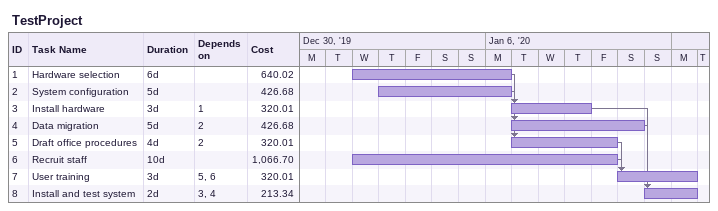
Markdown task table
TestProject

| ID | Task | Duration | Start | Finish | Predecessors | Cost |
|---|---|---|---|---|---|---|
| 1 | Hardware selection | 6d | 2020-01-01 | 2020-01-06 |  | 640.02 |
| 2 | System configuration | 5d | 2020-01-02 | 2020-01-06 |  | 426.68 |
| 3 | Install hardware | 3d | 2020-01-07 | 2020-01-09 | 1 | 320.01 |
| 4 | Data migration | 5d | 2020-01-07 | 2020-01-11 | 2 | 426.68 |
| 5 | Draft office procedures | 4d | 2020-01-07 | 2020-01-10 | 2 | 320.01 |
| 6 | Recruit staff | 10d | 2020-01-01 | 2020-01-10 |  | 1066.70 |
| 7 | User training | 3d | 2020-01-11 | 2020-01-13 | 5, 6 | 320.01 |
| 8 | Install and test system | 2d | 2020-01-12 | 2020-01-13 | 3, 4 | 213.34 |
